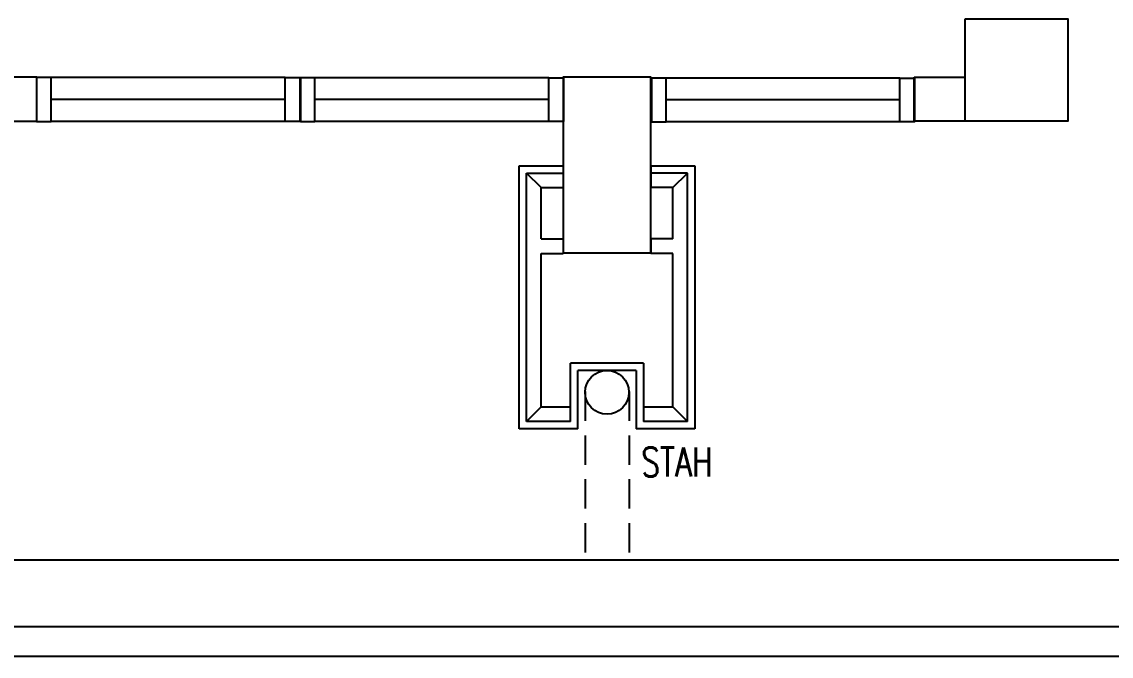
# Model space of a CAD drawing. Header units: millimetres. Extents: x 982 to 80582, y 687 to 58800.
# Drawn here: x 40365 to 44091, y 12653 to 14823 of the extents above; entities that cross this region are included whole.
import ezdxf

# ---------------------------------------------------------------- set-up
doc = ezdxf.new("R2010")
doc.units = ezdxf.units.MM
doc.linetypes.add('HIDDEN', pattern=[0.375, 0.25, -0.125])
for name, color, linetype in [('A-ARR', 4, 'Continuous'), ('A-COLUMN', 3, 'Continuous'), ('A-DRAIN', 9, 'Continuous'), ('A-NOTE', 2, 'Continuous'), ('A-PANEL', 13, 'Continuous'), ('A-RWDP', 4, 'Continuous'), ('A-SYM', 8, 'Continuous'), ('A-WALL', 1, 'Continuous'), ('A-WIN', 9, 'Continuous')]:
    doc.layers.add(name, color=color, linetype=linetype)
doc.styles.add('ROMANS', font='romans.shx', dxfattribs={"width": 0.75, "height": 200})

# ---------------------------------------------------------------- blocks, each defined once
blk = doc.blocks.new('A$C75E66BF6')
at = {"layer": 'A-NOTE', "color": 8, "linetype": 'Continuous', "ltscale": 500}
for p, q in [((75, 825), (25, 875)), ((150, 875), (150, 825)), ((450, 875), (450, 825)), ((525, 825), (575, 875)), ((75, 650.3), (75, 825)), ((75, 825), (150, 825)), ((525, 825), (450, 825)), ((525, 650.3), (525, 825)), ((75, 650.3), (150, 650.3)), ((150, 650.3), (150, 600.3)), ((525, 650.3), (450, 650.3)), ((450, 650.3), (450, 600.3)), ((75, 75), (75, 600.3)), ((75, 600.3), (150, 600.3)), ((525, 600.3), (450, 600.3)), ((525, 75), (525, 600.3)), ((75, 75), (25, 25)), ((75, 75), (175, 75)), ((425, 75), (525, 75)), ((525, 75), (575, 25))]:
    blk.add_line(p, q, dxfattribs=at)
at = {"layer": 'A-PANEL', "color": 8}
for p, q in [((0, 0), (0, 900)), ((0, 900), (150, 900)), ((150, 900), (150, 875)), ((450, 900), (600, 900)), ((450, 900), (450, 875)), ((600, 900), (600, 0)), ((25, 875), (150, 875)), ((25, 25), (25, 875)), ((575, 875), (450, 875)), ((575, 25), (575, 875)), ((425, 225), (175, 225)), ((175, 25), (175, 225)), ((425, 225), (425, 25)), ((400, 200), (200, 200)), ((200, 0), (200, 200)), ((400, 200), (400, 0)), ((200, 0), (0, 0)), ((175, 25), (25, 25)), ((600, 0), (400, 0)), ((575, 25), (425, 25))]:
    blk.add_line(p, q, dxfattribs=at)
at = {"layer": 'A-RWDP', "color": 8}
blk.add_circle((300, 125), 75, dxfattribs=at)
blk = doc.blocks.new('A$C04C40081')
at = {"layer": 'A-WIN', "color": 8}
for p, q in [((850, 150), (50, 150)), ((850, 75), (50, 75)), ((850, 0), (50, 0))]:
    blk.add_line(p, q, dxfattribs=at)
at = {"layer": 'A-WIN', "color": 8, "linetype": 'Continuous'}
for points in [[(50, 150), (0, 150), (0, 0), (50, 0)], [(850, 150), (900, 150), (900, 0), (850, 0)]]:
    blk.add_lwpolyline(points, close=True, dxfattribs=at)

msp = doc.modelspace()

# ---------------------------------------------------------------- linework, layer by layer
at = {"layer": 'A-COLUMN', "color": 8}
for points in [[(43592.1, 14833.1), (43942.1, 14833.1), (43942.1, 14483.1), (43592.1, 14483.1)], [(42217.1, 14033.1), (42517.1, 14033.1), (42517.1, 14633.1), (42217.1, 14633.1)], [(42217.1, 14033.1), (42517.1, 14033.1), (42517.1, 14633.1), (42217.1, 14633.1)]]:
    msp.add_lwpolyline(points, close=True, dxfattribs=at)
at = {"layer": 'A-DRAIN', "color": 8, "linetype": 'Continuous', "ltscale": 1000}
for p, q in [((19867.1, 12983.1), (45367.1, 12983.1)), ((45597.1, 12753.1), (19637.1, 12753.1)), ((19537.1, 12653.1), (45697.1, 12653.1))]:
    msp.add_line(p, q, dxfattribs=at)
at = {"layer": 'A-RWDP', "color": 8, "linetype": 'HIDDEN', "ltscale": 400}
for p, q in [((42292.1, 13558.1), (42292.1, 12983.1)), ((42442.1, 13558.1), (42442.1, 12983.1))]:
    msp.add_line(p, q, dxfattribs=at)
at = {"layer": 'A-WALL', "color": 8, "linetype": 'Continuous', "ltscale": 900}
for p, q in [((40417.1, 14633.1), (38317.1, 14633.1)), ((40417.1, 14483.1), (40417.1, 14633.1)), ((43417.1, 14633.1), (43592.1, 14633.1)), ((43417.1, 14483.1), (43417.1, 14633.1)), ((38317.1, 14483.1), (40417.1, 14483.1)), ((43592.1, 14483.1), (43417.1, 14483.1))]:
    msp.add_line(p, q, dxfattribs=at)

# ---------------------------------------------------------------- block references
at = {"layer": 'A-ARR', "color": 8}
msp.add_blockref('A$C75E66BF6', (42066.7, 13430.8), dxfattribs=at)
at = {"layer": 'A-WIN', "color": 8}
for p in [(40416, 14482.2), (41318.1, 14481.8), (42518.6, 14480.6)]:
    msp.add_blockref('A$C04C40081', p, dxfattribs=at)

# ---------------------------------------------------------------- texts
at = {"layer": 'A-SYM', "color": 8, "linetype": 'HIDDEN', "ltscale": 500, "style": 'ROMANS', "width": 0.75}
msp.add_text('STAH', height=100, dxfattribs=at).set_placement((42483.8, 13267.3))

doc.saveas('drawing.dxf')
